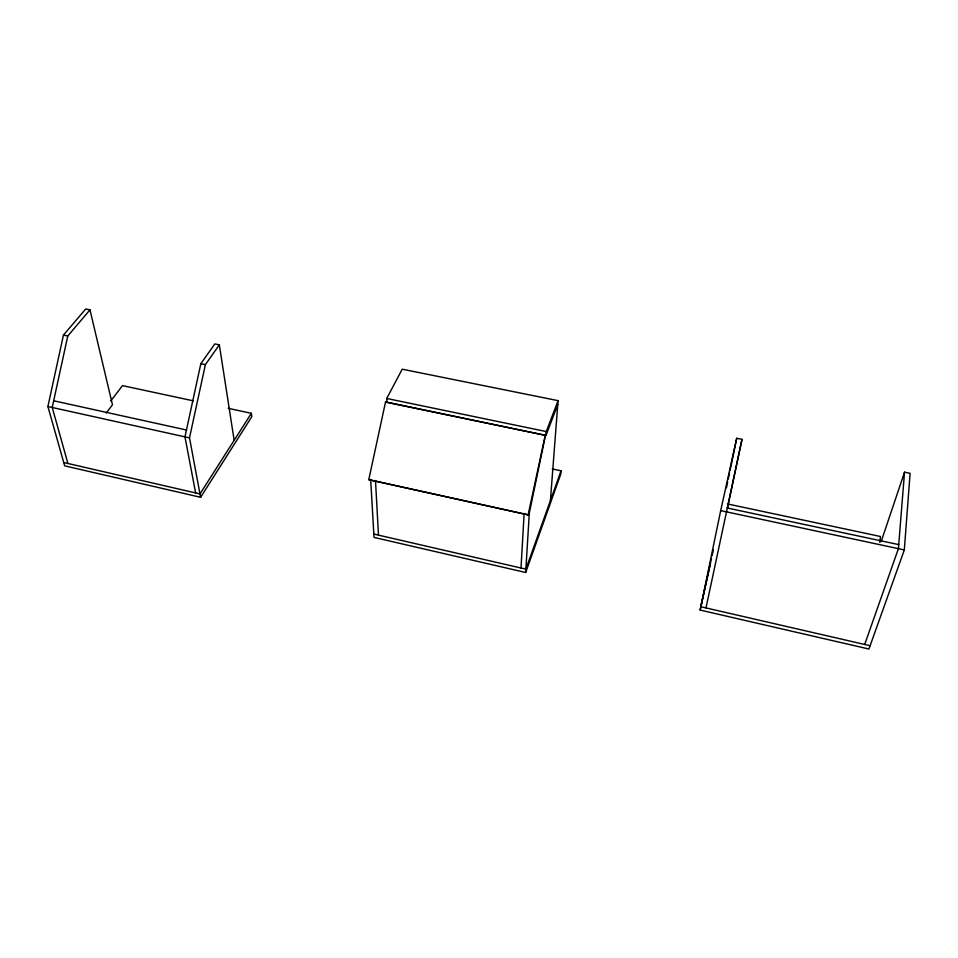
<?xml version="1.0" encoding="UTF-8"?>
<svg xmlns="http://www.w3.org/2000/svg" width="958" height="958" viewBox="0 0 958 958"><rect width="100%" height="100%" fill="white"/><g stroke="black" fill="none" stroke-linecap="round" stroke-linejoin="round"><path stroke-width="1.44" d="M521.008 568.022L524.134 513.428M370.662 479.419L374.039 537.414L525.679 572.489L529.307 513.081M546 435.447L385.559 401.905L368.77 479.683L528.888 515.033L546.276 431.555L558.059 400.648L402.216 369.201L386.721 398.48L386.888 402.36L546 435.447L557.76 404.516M550.419 500.483L558.059 400.648M727.529 507.764L741.983 439.339L736.714 438.273L720.691 510.602L700.142 610.066L868.93 649.033L904.316 549.928L910.1 473.3L904.532 472.186L881.228 541.402M904.532 472.186L898.412 548.659L864.691 644.471M552.251 468.941L561.041 470.809L560.753 474.15L525.679 572.489M879.887 542.396L880.45 536.492L728.02 504.052M726.451 487.766L727.649 481.946M728.26 479.036L729.469 473.216M730.068 470.306L736.714 438.273M705.986 607.923L741.983 439.339M528.097 515.009L545.27 435.1M228.196 408.324L251.367 413.305L251.834 416.634L200.617 497.298L64.677 465.851L47.9 406.527L63.444 335.108L85.729 308.967L89.968 309.829L112.481 404.803L106.242 413.018M89.968 309.829L67.767 336.007L52.223 407.485L67.898 463.468M234.159 440.321L219.334 344.832L214.855 343.922L200.833 363.681L184.966 436.872L195.636 492.939M200.617 497.298L189.504 437.866L205.383 364.627L219.334 344.832M711.447 558.574L700.837 606.737L870.115 645.716M712.093 555.652L713.375 549.82M700.142 610.066L710.429 563.376M561.041 470.809L525.882 569.148L373.848 534.061M251.367 413.305L199.994 493.945L63.731 462.51M110.733 401.007L122.48 385.631L193.444 400.863M368.77 479.683L528.888 515.033M386.721 398.48L546.276 431.555M63.444 335.108L67.767 336.007M200.833 363.681L205.383 364.627M727.098 507.968L898.736 544.611M720.691 510.602L904.316 549.928M53.672 400.779L186.451 429.998M47.9 406.527L189.504 437.866M385.559 401.905L386.888 402.36M541.845 451.038L542.587 451.314M375.488 480.497L378.482 535.127"/></g></svg>
